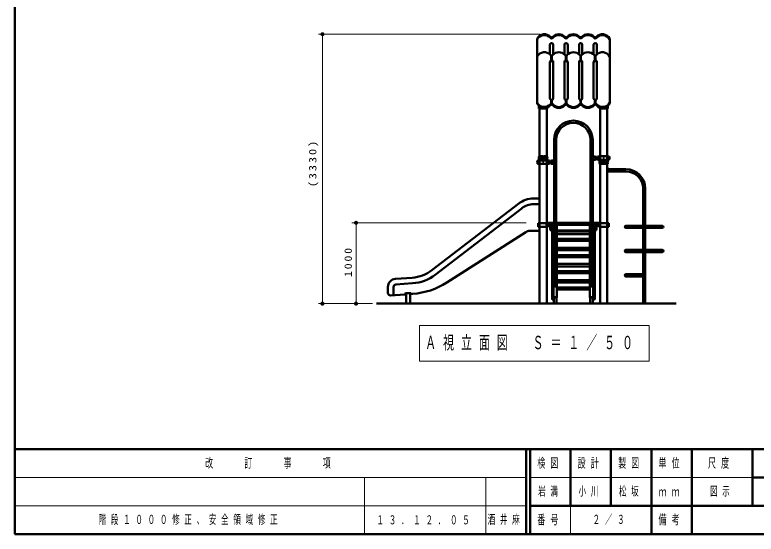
# Model space of a CAD drawing. Units: millimetres on the paper, scale 1:50. Extents: x -365 to 0, y -594 to 257.
# Drawn here: x -365 to -181.6, y -297 to -168.5 of the extents above; entities that cross this region are included whole.
import ezdxf

# ---------------------------------------------------------------- set-up
doc = ezdxf.new("R2010")
doc.units = ezdxf.units.MM
doc.linetypes.add('USER1', pattern=[4.5, 2.5, -2])
doc.layers.add('LY_1', color=140, linetype='Continuous', lineweight=50)
doc.styles.add('ＭＳ ゴシック', font='')
doc.styles.get('ＭＳ ゴシック').set_extended_font_data('MS Gothic')

# ---------------------------------------------------------------- blocks, each defined once
blk = doc.blocks.new('filled_dot')
at = {"color": 0, "linetype": 'Continuous', "lineweight": -2, "const_width": 1.25}
blk.add_lwpolyline([(-0.625, 0, 1), (0.625, 0, 1)], format="xyb", close=True, dxfattribs=at)

msp = doc.modelspace()

# ---------------------------------------------------------------- linework, layer by layer
at = {"layer": 'LY_1', "color": 7}
for p, q in [((-365, -40), (-365, -297)), ((-201.365, -239.959), (-275.528, -239.959)), ((-365, -276), (0, -276)), ((-365, -297), (0, -297))]:
    msp.add_line(p, q, dxfattribs=at)
at = {"layer": 'LY_1', "color": 7, "lineweight": 13}
for p, q in [((-235.003, -173.291), (-289.9, -173.291)), ((-288.9, -239.959), (-288.9, -173.291)), ((-235.638, -205.143), (-235.638, -204.774)), ((-235.268, -204.774), (-235.638, -204.774)), ((-235.268, -205.143), (-235.638, -205.143)), ((-233.338, -204.774), (-232.968, -204.774)), ((-233.338, -205.143), (-232.968, -205.143)), ((-232.968, -205.143), (-232.968, -204.774)), ((-220.638, -204.143), (-220.638, -203.774)), ((-220.268, -203.774), (-220.638, -203.774)), ((-220.268, -204.143), (-220.638, -204.143)), ((-218.338, -203.774), (-217.968, -203.774)), ((-218.338, -204.143), (-217.968, -204.143)), ((-217.968, -204.143), (-217.968, -203.774)), ((-238.491, -219.959), (-281.585, -219.959)), ((-280.585, -239.959), (-280.585, -219.959)), ((-276.528, -239.959), (-289.9, -239.959)), ((-276.528, -239.959), (-281.585, -239.959)), ((-264.866, -245.368), (-264.866, -254.168)), ((-208.066, -245.368), (-264.866, -245.368)), ((-208.066, -254.168), (-208.066, -245.368)), ((-264.866, -254.168), (-208.066, -254.168)), ((-365, -283), (-238.5, -283)), ((-278.5, -283), (-278.5, -297)), ((-248.5, -283), (-248.5, -297)), ((-237.5, -283), (-182.5, -283)), ((-365, -290), (-238.5, -290)), ((-227.5, -290), (-227.5, -297))]:
    msp.add_line(p, q, dxfattribs=at)
at = {"layer": 'LY_1'}
for p, q in [((-235.803, -190.305), (-235.803, -174.517)), ((-232.603, -178.323), (-232.603, -175.909)), ((-231.803, -178.323), (-231.803, -175.909)), ((-229.003, -178.323), (-229.003, -175.909)), ((-228.203, -178.323), (-228.203, -175.909)), ((-225.403, -178.323), (-225.403, -175.909)), ((-224.603, -178.323), (-224.603, -175.909)), ((-221.803, -178.323), (-221.803, -175.909)), ((-221.003, -178.323), (-221.003, -175.909)), ((-217.803, -190.305), (-217.803, -174.517)), ((-232.283, -179.759), (-232.283, -178.556)), ((-232.123, -179.759), (-232.123, -178.556)), ((-228.683, -179.759), (-228.683, -178.556)), ((-228.523, -179.759), (-228.523, -178.556)), ((-225.083, -179.759), (-225.083, -178.556)), ((-224.923, -179.759), (-224.923, -178.556)), ((-221.483, -179.759), (-221.483, -178.556)), ((-221.323, -179.759), (-221.323, -178.556)), ((-232.603, -189.131), (-232.603, -180.151)), ((-231.803, -189.131), (-231.803, -180.151)), ((-229.003, -189.131), (-229.003, -180.151)), ((-228.203, -189.131), (-228.203, -180.151)), ((-225.403, -189.131), (-225.403, -180.151)), ((-224.603, -189.131), (-224.603, -180.151)), ((-221.803, -189.131), (-221.803, -180.151)), ((-221.003, -189.131), (-221.003, -180.151)), ((-232.283, -189.523), (-232.283, -190.508)), ((-232.123, -189.523), (-232.123, -190.508)), ((-228.683, -189.523), (-228.683, -190.508)), ((-228.523, -189.523), (-228.523, -190.508)), ((-225.083, -189.523), (-225.083, -190.508)), ((-224.923, -189.523), (-224.923, -190.508)), ((-221.483, -189.523), (-221.483, -190.508)), ((-221.323, -189.523), (-221.323, -190.508)), ((-235.319, -191.669), (-235.319, -191.037)), ((-233.287, -191.669), (-235.319, -191.669)), ((-235.194, -239.959), (-235.194, -191.669)), ((-233.412, -239.959), (-233.412, -191.669)), ((-233.287, -191.669), (-233.287, -191.398)), ((-220.319, -191.669), (-220.319, -191.398)), ((-220.319, -191.669), (-218.287, -191.669)), ((-220.194, -239.959), (-220.194, -191.669)), ((-218.412, -239.959), (-218.412, -191.669)), ((-218.287, -191.669), (-218.287, -191.037)), ((-231.575, -209.959), (-231.575, -199.459)), ((-231.031, -209.959), (-231.031, -199.458)), ((-222.575, -209.959), (-222.575, -199.458)), ((-222.031, -209.959), (-222.031, -199.459)), ((-235.225, -203.509), (-234.373, -203.509)), ((-234.628, -203.959), (-234.628, -203.529)), ((-234.333, -203.549), (-234.333, -204.369)), ((-234.273, -203.549), (-234.273, -204.369)), ((-233.381, -203.509), (-234.233, -203.509)), ((-233.978, -203.959), (-233.978, -203.529)), ((-221.503, -203.519), (-222.031, -203.519)), ((-220.223, -203.509), (-220.853, -203.564)), ((-218.383, -203.509), (-220.224, -203.509)), ((-218.383, -203.509), (-218.068, -203.536)), ((-235.223, -204.509), (-235.539, -204.536)), ((-235.223, -205.409), (-235.539, -205.381)), ((-235.223, -204.409), (-234.373, -204.409)), ((-235.223, -204.509), (-233.383, -204.509)), ((-235.223, -205.409), (-233.383, -205.409)), ((-234.628, -203.773), (-234.668, -203.772)), ((-234.628, -204.144), (-234.668, -204.146)), ((-234.628, -203.959), (-234.628, -204.389)), ((-233.381, -204.409), (-234.233, -204.409)), ((-233.978, -203.773), (-233.938, -203.772)), ((-233.978, -203.959), (-233.978, -204.389)), ((-233.978, -204.144), (-233.938, -204.146)), ((-233.383, -204.509), (-232.753, -204.564)), ((-233.383, -205.409), (-232.753, -205.353)), ((-232.103, -204.519), (-231.575, -204.519)), ((-232.103, -205.399), (-231.575, -205.399)), ((-221.503, -204.399), (-222.032, -204.399)), ((-220.223, -204.409), (-220.853, -204.353)), ((-220.225, -204.509), (-219.373, -204.509)), ((-218.383, -204.409), (-220.224, -204.409)), ((-220.223, -205.409), (-219.373, -205.409)), ((-219.628, -204.773), (-219.668, -204.772)), ((-219.628, -205.144), (-219.668, -205.146)), ((-219.628, -204.959), (-219.628, -204.529)), ((-219.628, -204.959), (-219.628, -205.389)), ((-219.333, -204.549), (-219.333, -205.369)), ((-219.273, -204.549), (-219.273, -205.369)), ((-218.381, -204.509), (-219.233, -204.509)), ((-218.381, -205.409), (-219.233, -205.409)), ((-218.978, -204.959), (-218.978, -204.529)), ((-218.978, -204.773), (-218.938, -204.772)), ((-218.978, -204.959), (-218.978, -205.389)), ((-218.978, -205.144), (-218.938, -205.146)), ((-218.383, -204.409), (-218.068, -204.381)), ((-218.031, -206.639), (-218.412, -206.639)), ((-218.031, -206.639), (-218.412, -206.639)), ((-218.031, -206.639), (-218.031, -207.279)), ((-218.031, -206.639), (-218.031, -207.279)), ((-213.803, -206.687), (-218.031, -206.687)), ((-213.803, -207.231), (-218.031, -207.231)), ((-218.031, -207.279), (-218.412, -207.279)), ((-218.031, -207.279), (-218.412, -207.279)), ((-231.575, -235.478), (-231.575, -209.959)), ((-231.031, -235.478), (-231.031, -209.959)), ((-222.575, -235.478), (-222.575, -209.959)), ((-222.031, -235.478), (-222.031, -209.959)), ((-209.575, -220.687), (-209.575, -211.459)), ((-209.031, -220.687), (-209.031, -211.459)), ((-235.194, -213.959), (-236.683, -213.959)), ((-261.832, -231.696), (-240.336, -215.199)), ((-260.979, -232.806), (-239.484, -216.309)), ((-235.194, -215.359), (-236.683, -215.359)), ((-235.539, -220.079), (-235.539, -220.979)), ((-233.067, -220.079), (-235.539, -220.079)), ((-235.373, -220.079), (-235.373, -220.979)), ((-233.469, -220.079), (-233.469, -220.979)), ((-233.412, -219.959), (-232.553, -219.959)), ((-233.412, -220.005), (-232.553, -220.005)), ((-233.281, -220.079), (-233.281, -220.979)), ((-233.222, -220.079), (-233.222, -220.979)), ((-233.067, -220.079), (-233.067, -220.979)), ((-232.553, -220.019), (-232.553, -221.459)), ((-231.703, -219.959), (-232.493, -219.959)), ((-232.083, -238.859), (-232.083, -220.059)), ((-231.703, -219.959), (-231.983, -219.959)), ((-231.703, -219.895), (-231.575, -219.895)), ((-231.703, -238.859), (-231.703, -219.895)), ((-231.031, -219.895), (-230.903, -219.895)), ((-230.903, -238.479), (-230.903, -219.895)), ((-222.703, -219.959), (-230.903, -219.959)), ((-230.803, -220.459), (-230.803, -219.959)), ((-222.803, -220.459), (-222.803, -219.959)), ((-222.575, -219.895), (-222.703, -219.895)), ((-222.703, -238.479), (-222.703, -219.895)), ((-221.903, -219.895), (-222.031, -219.895)), ((-221.903, -238.859), (-221.903, -219.895)), ((-221.903, -219.959), (-221.623, -219.959)), ((-221.113, -219.959), (-221.903, -219.959)), ((-221.523, -238.859), (-221.523, -220.059)), ((-220.194, -219.959), (-221.053, -219.959)), ((-220.194, -220.005), (-221.053, -220.005)), ((-221.053, -220.019), (-221.053, -221.459)), ((-220.539, -220.079), (-220.539, -220.979)), ((-220.539, -220.079), (-218.067, -220.079)), ((-220.384, -220.079), (-220.384, -220.979)), ((-220.325, -220.079), (-220.325, -220.979)), ((-220.138, -220.079), (-220.138, -220.979)), ((-218.233, -220.079), (-218.233, -220.979)), ((-218.067, -220.079), (-218.067, -220.979)), ((-233.067, -220.979), (-235.539, -220.979)), ((-232.083, -221.859), (-232.153, -221.859)), ((-226.803, -221.859), (-230.903, -221.859)), ((-226.803, -220.459), (-230.803, -220.459)), ((-226.803, -220.459), (-222.803, -220.459)), ((-226.803, -221.859), (-222.703, -221.859)), ((-221.523, -221.859), (-221.453, -221.859)), ((-220.539, -220.979), (-218.067, -220.979)), ((-209.575, -220.687), (-213.803, -220.687)), ((-209.575, -221.231), (-213.803, -221.231)), ((-209.575, -226.687), (-209.575, -221.231)), ((-204.803, -220.687), (-209.031, -220.687)), ((-209.031, -226.687), (-209.031, -221.231)), ((-204.803, -221.231), (-209.031, -221.231)), ((-238.591, -222.273), (-258.106, -234.745)), ((-235.194, -221.959), (-237.535, -221.959)), ((-230.903, -222.119), (-222.703, -222.119)), ((-230.903, -222.757), (-222.703, -222.757)), ((-226.803, -223.959), (-230.803, -223.959)), ((-230.803, -224.459), (-230.803, -223.959)), ((-226.803, -224.459), (-230.803, -224.459)), ((-226.803, -223.959), (-222.803, -223.959)), ((-226.803, -224.459), (-222.803, -224.459)), ((-222.803, -224.459), (-222.803, -223.959)), ((-230.903, -226.119), (-222.703, -226.119)), ((-230.903, -226.757), (-222.703, -226.757)), ((-209.575, -226.687), (-213.803, -226.687)), ((-209.575, -227.231), (-213.803, -227.231)), ((-209.575, -232.687), (-209.575, -227.231)), ((-209.031, -226.687), (-204.803, -226.687)), ((-209.031, -239.959), (-209.031, -227.231)), ((-209.031, -227.231), (-204.803, -227.231)), ((-226.803, -227.959), (-230.803, -227.959)), ((-230.803, -228.459), (-230.803, -227.959)), ((-226.803, -228.459), (-230.803, -228.459)), ((-226.803, -227.959), (-222.803, -227.959)), ((-226.803, -228.459), (-222.803, -228.459)), ((-222.803, -228.459), (-222.803, -227.959)), ((-230.903, -230.119), (-222.703, -230.119)), ((-230.903, -230.757), (-222.703, -230.757)), ((-226.803, -231.959), (-230.803, -231.959)), ((-230.803, -232.459), (-230.803, -231.959)), ((-226.803, -232.459), (-230.803, -232.459)), ((-226.803, -231.959), (-222.803, -231.959)), ((-226.803, -232.459), (-222.803, -232.459)), ((-222.803, -232.459), (-222.803, -231.959)), ((-209.575, -232.687), (-213.803, -232.687)), ((-266.683, -233.534), (-270.823, -233.824)), ((-230.903, -234.119), (-222.703, -234.119)), ((-230.903, -234.757), (-222.703, -234.757)), ((-209.575, -233.231), (-213.803, -233.231)), ((-209.575, -239.959), (-209.575, -233.231)), ((-272.683, -235.819), (-272.683, -237.32)), ((-271.283, -235.819), (-271.283, -237.679)), ((-266.586, -234.931), (-270.725, -235.22)), ((-226.803, -235.959), (-230.803, -235.959)), ((-230.803, -236.459), (-230.803, -235.959)), ((-226.803, -236.459), (-230.803, -236.459)), ((-226.803, -235.959), (-222.803, -235.959)), ((-226.803, -236.459), (-222.803, -236.459)), ((-222.803, -236.459), (-222.803, -235.959)), ((-268.476, -237.669), (-272.041, -237.919)), ((-268.383, -237.459), (-268.383, -237.569)), ((-267.083, -237.359), (-268.283, -237.359)), ((-268.183, -237.359), (-268.183, -239.959)), ((-268.183, -237.359), (-268.183, -237.479)), ((-267.183, -237.359), (-267.183, -239.959)), ((-267.183, -237.359), (-267.183, -237.479)), ((-266.544, -237.534), (-266.876, -237.557)), ((-231.703, -238.359), (-230.903, -238.359)), ((-221.903, -238.359), (-222.703, -238.359)), ((-231.983, -238.959), (-231.803, -238.959)), ((-231.703, -238.479), (-230.903, -238.479)), ((-231.643, -239.959), (-231.643, -238.479)), ((-230.963, -239.959), (-230.963, -238.479)), ((-221.903, -238.479), (-222.703, -238.479)), ((-222.643, -239.959), (-222.643, -238.479)), ((-221.963, -239.959), (-221.963, -238.479)), ((-221.623, -238.959), (-221.803, -238.959)), ((-238.5, -276), (-238.5, -297)), ((-237.5, -276), (-237.5, -297)), ((-227.5, -276), (-227.5, -290)), ((-217.5, -276), (-217.5, -290)), ((-207.5, -276), (-207.5, -297)), ((-197.5, -276), (-197.5, -290)), ((-182.5, -276), (-182.5, -290)), ((-182.5, -283), (-70, -283)), ((-237.5, -290), (0, -290)), ((-197.5, -290), (-197.5, -297))]:
    msp.add_line(p, q, dxfattribs=at)
at = {"layer": 'LY_1', "color": 7, "linetype": 'USER1', "lineweight": 13}
for p, q in [((-220.853, -203.564), (-221.484, -203.61)), ((-220.203, -203.529), (-220.203, -204.389)), ((-218.403, -203.529), (-218.403, -204.389)), ((-235.203, -204.529), (-235.203, -205.389)), ((-233.403, -204.529), (-233.403, -205.389)), ((-232.753, -204.564), (-232.123, -204.61)), ((-232.753, -205.353), (-232.123, -205.307)), ((-220.853, -204.353), (-221.484, -204.307))]:
    msp.add_line(p, q, dxfattribs=at)
at = {"layer": 'LY_1'}
for points in [[(-231.031, -235.478), (-231.034, -235.507), (-231.04, -235.535), (-231.052, -235.562), (-231.068, -235.588), (-231.087, -235.612), (-231.111, -235.633), (-231.138, -235.652), (-231.167, -235.668), (-231.199, -235.681), (-231.233, -235.69), (-231.268, -235.696), (-231.303, -235.697), (-231.339, -235.696), (-231.374, -235.69), (-231.407, -235.681), (-231.439, -235.668), (-231.469, -235.652), (-231.496, -235.633), (-231.519, -235.612), (-231.539, -235.588), (-231.555, -235.562), (-231.566, -235.535), (-231.573, -235.507), (-231.575, -235.478)], [(-222.575, -235.478), (-222.573, -235.507), (-222.566, -235.535), (-222.555, -235.562), (-222.539, -235.588), (-222.519, -235.612), (-222.496, -235.633), (-222.469, -235.652), (-222.439, -235.668), (-222.407, -235.681), (-222.374, -235.69), (-222.339, -235.696), (-222.303, -235.697), (-222.268, -235.696), (-222.233, -235.69), (-222.199, -235.681), (-222.167, -235.668), (-222.138, -235.652), (-222.111, -235.633), (-222.087, -235.612), (-222.068, -235.588), (-222.052, -235.562), (-222.04, -235.535), (-222.034, -235.507), (-222.031, -235.478)]]:
    msp.add_lwpolyline(points, dxfattribs=at)
at = {"layer": 'LY_1', "color": 7, "lineweight": 13}
for centre, radius in [((-235.453, -204.959), 0.185), ((-235.453, -204.959), 0.1), ((-234.303, -204.959), 0.1), ((-233.153, -204.959), 0.185), ((-233.153, -204.959), 0.1), ((-220.453, -203.959), 0.185), ((-220.453, -203.959), 0.1), ((-219.303, -203.959), 0.1), ((-218.153, -203.959), 0.185), ((-218.153, -203.959), 0.1)]:
    msp.add_circle(centre, radius, dxfattribs=at)
at = {"layer": 'LY_1', "color": 7, "linetype": 'USER1', "lineweight": 13}
for centre in [(-232.103, -204.959), (-221.503, -203.959)]:
    msp.add_circle(centre, 0.15, dxfattribs=at)
at = {"layer": 'LY_1'}
for centre, radius, start, end in [((-234.003, -175.291), 2, 41.40962, 151.04498), ((-234.003, -175.509), 2, 41.40962, 151.04498), ((-232.203, -173.704), 0.4, 221.40962, 318.59038), ((-232.203, -173.922), 0.4, 221.40962, 318.59038), ((-230.403, -175.291), 2, 41.40962, 138.59038), ((-230.403, -175.509), 2, 41.40962, 138.59038), ((-228.603, -173.704), 0.4, 221.40962, 318.59038), ((-228.603, -173.922), 0.4, 221.40962, 318.59038), ((-226.803, -175.291), 2, 41.40962, 138.59038), ((-226.803, -175.509), 2, 41.40962, 138.59038), ((-225.003, -173.704), 0.4, 221.40962, 318.59038), ((-225.003, -173.922), 0.4, 221.40962, 318.59038), ((-223.203, -175.291), 2, 41.40962, 138.59038), ((-223.203, -175.509), 2, 41.40962, 138.59038), ((-221.403, -173.704), 0.4, 221.40962, 318.59038), ((-221.403, -173.922), 0.4, 221.40962, 318.59038), ((-219.603, -175.291), 2, 28.95502, 138.59038), ((-219.603, -175.509), 2, 28.95502, 138.59038), ((-235.403, -174.517), 0.4, 151.04498, 180), ((-235.403, -174.735), 0.4, 151.04498, 180), ((-232.203, -175.909), 0.4, 0, 180), ((-228.603, -175.909), 0.4, 0, 180), ((-225.003, -175.909), 0.4, 0, 180), ((-221.403, -175.909), 0.4, 0, 180), ((-218.203, -174.517), 0.4, 0, 28.95502), ((-218.203, -174.735), 0.4, 0, 28.95502), ((-234.003, -179.751), 2, 41.40962, 151.04498), ((-230.403, -179.751), 2, 41.40962, 138.59038), ((-226.803, -179.751), 2, 41.40962, 138.59038), ((-223.203, -179.751), 2, 41.40962, 138.59038), ((-219.603, -179.751), 2, 28.95502, 138.59038), ((-235.403, -178.977), 0.4, 151.04498, 180), ((-232.203, -180.151), 0.4, 0, 180), ((-232.203, -178.164), 0.4, 221.40962, 318.59038), ((-228.603, -180.151), 0.4, 0, 180), ((-228.603, -178.164), 0.4, 221.40962, 318.59038), ((-225.003, -180.151), 0.4, 0, 180), ((-225.003, -178.164), 0.4, 221.40962, 318.59038), ((-221.403, -180.151), 0.4, 0, 180), ((-221.403, -178.164), 0.4, 221.40962, 318.59038), ((-218.203, -178.977), 0.4, 0, 28.95502), ((-232.203, -180.369), 0.4, 0, 180), ((-228.603, -180.369), 0.4, 0, 180), ((-225.003, -180.369), 0.4, 0, 180), ((-221.403, -180.369), 0.4, 0, 180), ((-235.403, -190.087), 0.4, 180, 208.95502), ((-235.403, -190.305), 0.4, 180, 208.95502), ((-234.003, -189.313), 2, 208.95502, 318.59038), ((-234.003, -189.531), 2, 208.95502, 318.59038), ((-232.203, -189.131), 0.4, 180, 0), ((-232.203, -190.9), 0.4, 41.40962, 138.59038), ((-232.203, -191.118), 0.4, 41.40962, 138.59038), ((-230.403, -189.313), 2, 221.40962, 318.59038), ((-228.603, -189.131), 0.4, 180, 0), ((-228.603, -190.9), 0.4, 41.40962, 138.59038), ((-228.603, -191.118), 0.4, 41.40962, 138.59038), ((-226.803, -189.313), 2, 221.40962, 318.59038), ((-225.003, -189.131), 0.4, 180, 0), ((-225.003, -190.9), 0.4, 41.40962, 138.59038), ((-225.003, -191.118), 0.4, 41.40962, 138.59038), ((-223.203, -189.313), 2, 221.40962, 318.59038), ((-221.403, -189.131), 0.4, 180, 0), ((-221.403, -190.9), 0.4, 41.40962, 138.59038), ((-221.403, -191.118), 0.4, 41.40962, 138.59038), ((-219.603, -189.313), 2, 221.40962, 331.04498), ((-219.603, -189.531), 2, 221.40962, 331.04498), ((-218.203, -190.087), 0.4, 331.04498, 0), ((-218.203, -190.305), 0.4, 331.04498, 0), ((-230.403, -189.531), 2, 221.40962, 318.59038), ((-226.803, -189.531), 2, 221.40962, 318.59038), ((-223.203, -189.531), 2, 221.40962, 318.59038), ((-226.803, -199.459), 4.772, 0, 180), ((-226.803, -199.459), 4.228, 0, 180), ((-234.251, -203.959), 1.122, 159.19706, 200.80294), ((-235.225, -203.589), 0.08, 90, 159.19706), ((-234.608, -203.529), 0.02, 90, 180), ((-234.373, -203.549), 0.04, 0, 90), ((-234.233, -203.549), 0.04, 90, 180), ((-233.998, -203.529), 0.02, 0, 90), ((-233.381, -203.589), 0.08, 20.80294, 90), ((-234.355, -203.959), 1.122, 339.19706, 20.80294), ((-221.503, -203.959), 0.44, 270, 90), ((-220.521, -203.735), 0.2, 95, 163.80375), ((-218.085, -203.735), 0.2, 16.19625, 85), ((-234.753, -204.959), 1, 163.80375, 196.19625), ((-235.521, -204.735), 0.2, 95, 163.80375), ((-235.521, -205.182), 0.2, 196.19625, 265), ((-235.225, -204.329), 0.08, 200.80294, 270), ((-234.675, -203.959), 0.187, 88, 272), ((-234.608, -204.389), 0.02, 180, 270), ((-234.373, -204.369), 0.04, 270, 0), ((-234.233, -204.369), 0.04, 180, 270), ((-233.998, -204.389), 0.02, 270, 0), ((-233.932, -203.959), 0.187, 268, 92), ((-233.381, -204.329), 0.08, 270, 339.19706), ((-233.085, -204.735), 0.2, 16.19625, 85), ((-233.085, -205.182), 0.2, 275, 343.80375), ((-233.853, -204.959), 1, 343.80375, 16.19625), ((-232.103, -204.959), 0.44, 90, 270), ((-219.753, -203.959), 1, 163.80375, 196.19625), ((-220.521, -204.182), 0.2, 196.19625, 265), ((-219.251, -204.959), 1.122, 159.19706, 200.80294), ((-220.225, -204.589), 0.08, 90, 159.19706), ((-220.225, -205.329), 0.08, 200.80294, 270), ((-219.675, -204.959), 0.187, 88, 272), ((-219.608, -204.529), 0.02, 90, 180), ((-219.608, -205.389), 0.02, 180, 270), ((-219.373, -204.549), 0.04, 0, 90), ((-219.373, -205.369), 0.04, 270, 0), ((-219.233, -204.549), 0.04, 90, 180), ((-219.233, -205.369), 0.04, 180, 270), ((-218.998, -204.529), 0.02, 0, 90), ((-218.998, -205.389), 0.02, 270, 0), ((-218.932, -204.959), 0.187, 268, 92), ((-218.381, -204.589), 0.08, 20.80294, 90), ((-218.381, -205.329), 0.08, 270, 339.19706), ((-219.355, -204.959), 1.122, 339.19706, 20.80294), ((-218.085, -204.182), 0.2, 275, 343.80375), ((-218.853, -203.959), 1, 343.80375, 16.19625), ((-213.803, -211.459), 4.772, 0, 90), ((-213.803, -211.459), 4.228, 0, 90), ((-231.303, -209.959), 0.272, 0, 180), ((-222.303, -209.959), 0.272, 0, 180), ((-236.683, -219.959), 6, 90, 127.50507), ((-236.683, -219.959), 4.6, 90, 128.24068), ((-232.493, -220.019), 0.06, 90, 180), ((-231.983, -220.059), 0.1, 90, 180), ((-231.803, -220.059), 0.1, 0, 90), ((-221.803, -220.059), 0.1, 90, 180), ((-221.623, -220.059), 0.1, 0, 90), ((-221.113, -220.019), 0.06, 0, 90), ((-232.153, -221.459), 0.4, 180, 270), ((-221.453, -221.459), 0.4, 270, 0), ((-213.803, -220.959), 0.272, 90, 270), ((-209.575, -220.959), 0.272, 270, 90), ((-209.031, -220.959), 0.272, 90, 270), ((-204.803, -220.959), 0.272, 270, 90), ((-237.535, -223.959), 2, 90, 122.03145), ((-213.803, -226.959), 0.272, 90, 270), ((-209.575, -226.959), 0.272, 270, 90), ((-209.031, -226.959), 0.272, 90, 270), ((-204.803, -226.959), 0.272, 270, 90), ((-267.311, -224.556), 9, 274, 307.50507), ((-267.311, -224.556), 10.4, 274, 307.50507), ((-213.803, -232.959), 0.272, 90, 270), ((-209.575, -232.959), 0.272, 270, 90), ((-270.683, -235.819), 2, 94, 180), ((-267.799, -219.578), 18, 274, 302.58226), ((-270.683, -235.819), 0.6, 94, 180), ((-272.083, -237.32), 0.6, 180, 274), ((-271.483, -237.679), 0.2, 274, 0), ((-268.483, -237.569), 0.1, 274, 0), ((-268.283, -237.459), 0.1, 90, 180), ((-267.083, -237.459), 0.1, 0, 90), ((-266.883, -237.458), 0.1, 180, 274), ((-231.983, -238.859), 0.1, 180, 270), ((-231.803, -238.859), 0.1, 270, 0), ((-221.803, -238.859), 0.1, 180, 270), ((-221.623, -238.859), 0.1, 270, 0)]:
    msp.add_arc(centre, radius, start, end, dxfattribs=at)
at = {"layer": 'LY_1', "color": 7, "linetype": 'USER1', "lineweight": 13}
for centre, radius, start, end in [((-220.223, -203.529), 0.02, 0, 91.98888), ((-233.383, -204.529), 0.02, 88.01112, 180), ((-233.383, -205.389), 0.02, 180, 270), ((-232.153, -204.959), 0.35, 275, 85), ((-221.453, -203.959), 0.35, 95, 265), ((-220.223, -204.389), 0.02, 270, 0)]:
    msp.add_arc(centre, radius, start, end, dxfattribs=at)
at = {"layer": 'LY_1', "color": 7, "lineweight": 13}
for centre, start, end in [((-237.829, -204.959), 355.87048, 4.12952), ((-230.778, -204.959), 175.87048, 184.12952), ((-222.829, -203.959), 355.87048, 4.12952), ((-215.778, -203.959), 175.87048, 184.12952)]:
    msp.add_arc(centre, 2.567, start, end, dxfattribs=at)

# ---------------------------------------------------------------- block references
at = {"layer": 'LY_1', "color": 7, "lineweight": 13, "xscale": 0.4, "yscale": 0.4}
for p, rotation in [((-288.9, -173.291), 270), ((-280.585, -219.959), 270), ((-288.9, -239.959), 90), ((-280.585, -239.959), 90)]:
    msp.add_blockref('filled_dot', p, dxfattribs=dict(at, rotation=rotation))

# ---------------------------------------------------------------- texts
at = {"layer": 'LY_1', "color": 7, "char_height": 1.833, "attachment_point": 8, "rotation": 90, "style": 'ＭＳ ゴシック'}
for s, insert in [('\\T1.33;\\W1.2;(3330)', (-289.9, -205.163)), ('\\T1.33;\\W1.15;1000', (-281.585, -229.537))]:
    msp.add_mtext(s, dxfattribs=dict(at, insert=insert))
at = {"layer": 'LY_1', "color": 7, "style": 'ＭＳ ゴシック'}
for s, insert, char_height, attachment_point in [('\\T1.64;\\W0.6;Ａ視立面図\u3000Ｓ＝１／５０', (-263.466, -249.768), 3.299, 4), ('\\T1.64;\\W0.6;改\u3000\u3000訂\u3000\u3000事\u3000\u3000項', (-301.75, -279.5), 2.346, 5), ('\\T1.64;\\W0.6;検図', (-232.5, -279.5), 2.346, 5), ('\\T1.64;\\W0.6;設計', (-222.5, -279.5), 2.346, 5), ('\\T1.64;\\W0.6;製図', (-212.5, -279.5), 2.346, 5), ('\\T1.64;\\W0.6;単位', (-202.5, -279.5), 2.346, 5), ('\\T1.64;\\W0.6;尺度', (-190.25, -279.5), 2.346, 5), ('\\T1.64;\\W0.6;岩満', (-232.5, -286.5), 2.199, 5), ('\\T1.64;\\W0.6;小川', (-222.5, -286.5), 2.199, 5), ('\\T1.64;\\W0.6;松坂', (-212.5, -286.5), 2.199, 5), ('\\T1.64;\\W0.6;ｍｍ', (-202.5, -286.5), 2.346, 5), ('\\T1.64;\\W0.6;図示', (-193, -286.5), 2.199, 4), ('\\T1.64;\\W0.6;階段１０００修正、安全領域修正', (-344.25, -293.5), 2.199, 4), ('\\T1.64;\\W0.6;１３．１２．０５', (-275.5, -293.5), 2.199, 4), ('\\T1.64;\\W0.6;酒井麻', (-248, -293.5), 2.199, 4), ('\\T1.64;\\W0.6;番号', (-232.5, -293.5), 2.346, 5), ('\\T1.64;\\W0.6;２／３', (-217.5, -293.5), 2.199, 5), ('\\T1.64;\\W0.6;備考', (-202.5, -293.5), 2.346, 5)]:
    msp.add_mtext(s, dxfattribs=dict(at, insert=insert, char_height=char_height, attachment_point=attachment_point))

doc.saveas('drawing.dxf')
